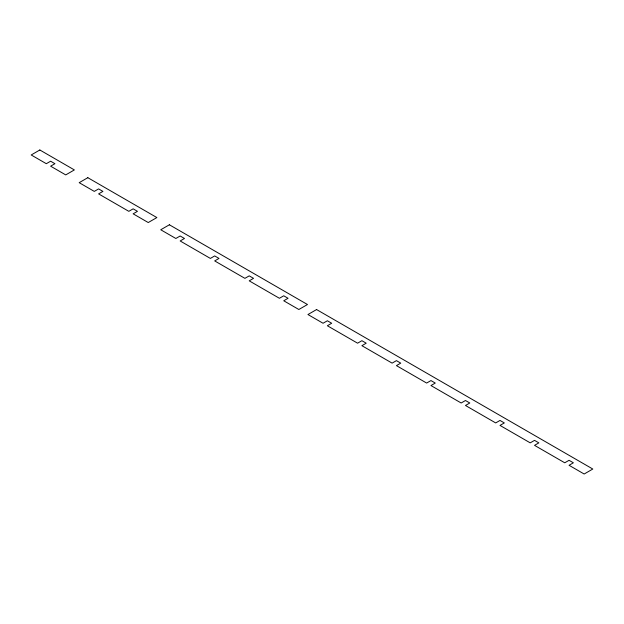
<?xml version="1.0" encoding="UTF-8"?>
<svg xmlns="http://www.w3.org/2000/svg" width="624" height="624" viewBox="0 0 624 624"><rect width="100%" height="100%" fill="white"/><g stroke="black" fill="none" stroke-linecap="round" stroke-linejoin="round"><path stroke-width="0.94" d="M39.835 149.986L31.2 154.97L46.309 163.691L50.622 161.203L54.935 163.691L50.622 166.187L65.731 174.907L74.357 169.923L39.835 149.986M87.82 177.692L79.186 182.676L94.294 191.396L98.608 188.908L102.921 191.396L98.608 193.892L128.817 211.333L133.138 208.837L137.452 211.333L133.138 213.821L148.239 222.542L156.874 217.565L87.82 177.692M169.377 224.78L160.742 229.765L175.851 238.485L180.164 235.989L184.478 238.485L180.164 240.973L210.374 258.422L214.687 255.926L219.008 258.422L214.687 260.91L244.904 278.351L249.218 275.863L253.531 278.351L249.218 280.847L279.427 298.288L283.748 295.792L288.062 298.288L283.748 300.776L298.849 309.504L307.484 304.52L169.377 224.78M316.579 309.551L307.944 314.535L323.053 323.255L327.366 320.767L331.687 323.255L327.366 325.751L357.583 343.192L361.897 340.696L366.21 343.192L361.897 345.68L392.106 363.129L396.427 360.633L400.741 363.129L396.427 365.617L426.637 383.058L430.95 380.57L435.271 383.058L430.95 385.554L461.159 402.995L465.481 400.507L469.794 402.995L465.481 405.483L495.69 422.932L500.003 420.436L504.325 422.932L500.003 425.42L530.221 442.861L534.534 440.372L538.847 442.861L534.534 445.357L564.743 462.797L569.065 460.309L573.378 462.797L569.065 465.293L584.165 474.014L592.8 469.03L316.579 309.551"/></g></svg>
